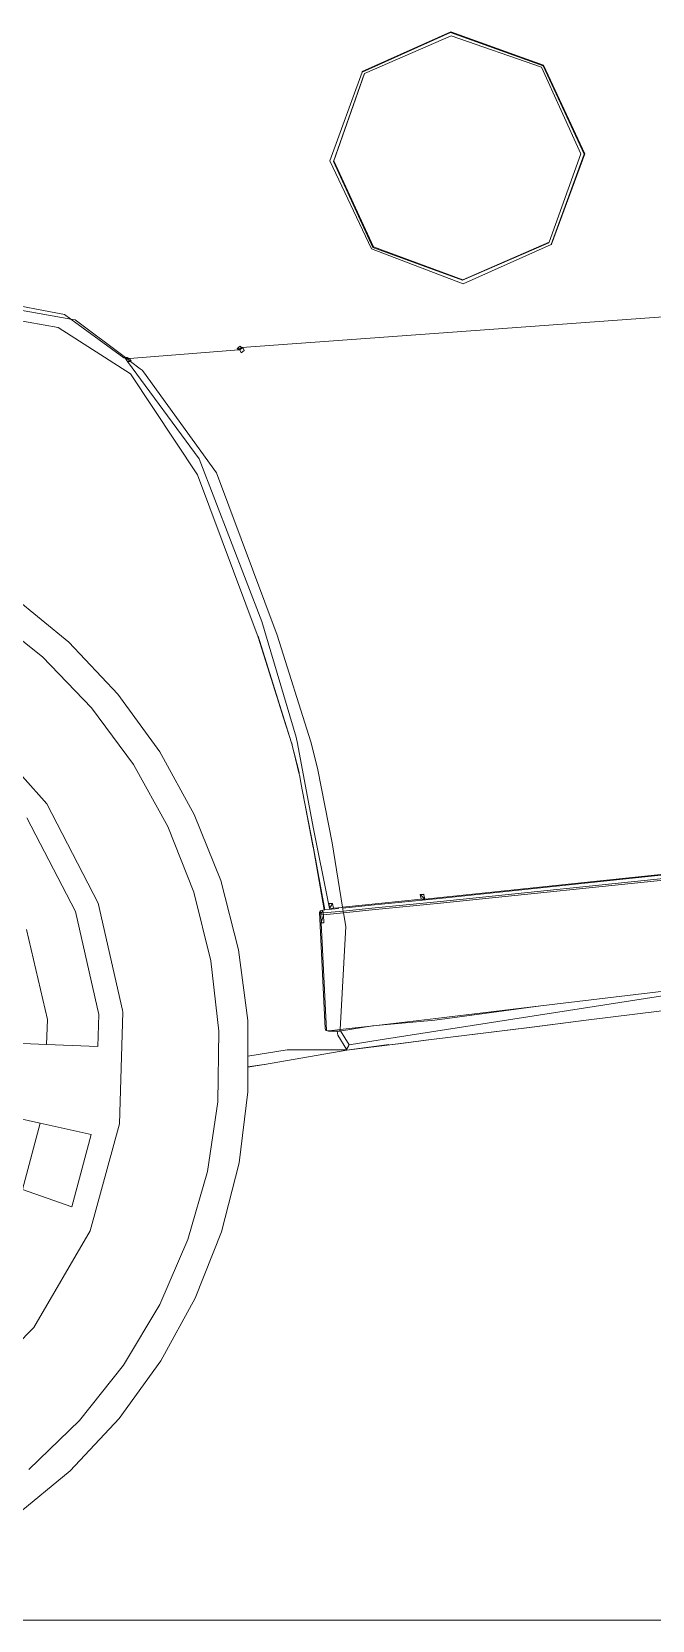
# Model space of a CAD drawing. Header units: millimetres. Extents: x 1010 to 1494, y -119 to 564.
# Drawn here: x 1421.922 to 1422.395, y 497.884 to 499.097 of the extents above; entities that cross this region are included whole.
import ezdxf

# ---------------------------------------------------------------- set-up
doc = ezdxf.new("R2010")
doc.units = ezdxf.units.MM
doc.layers.get('0').update_dxf_attribs({"lineweight": 9})
doc.layers.add('50', color=2, linetype='Continuous', lineweight=9)
doc.layers.add('Edges', color=7, linetype='Continuous', lineweight=9)

# ---------------------------------------------------------------- blocks, each defined once
blk = doc.blocks.new('chevy tahoe rs')
at = {"layer": 'Edges'}
for p, q in [((69.88, -2.497), (72.307, -1.546)), ((69.887, -2.479), (72.317, -1.527)), ((72.318, -1.634), (69.943, -2.535)), ((72.317, -1.527), (72.307, -1.546)), ((72.307, -1.546), (74.753, -2.56)), ((72.317, -1.527), (74.764, -2.544)), ((74.709, -2.599), (72.318, -1.634)), ((68.898, -4.844), (69.88, -2.497)), ((69.929, -2.555), (68.991, -4.865)), ((69.943, -2.535), (69.006, -4.846)), ((69.88, -2.497), (69.887, -2.479)), ((69.929, -2.555), (69.943, -2.535)), ((74.753, -2.56), (74.764, -2.544)), ((74.753, -2.56), (75.744, -4.994)), ((74.764, -2.544), (75.759, -4.982)), ((75.65, -4.981), (74.709, -2.599)), ((69.906, -7.265), (68.898, -4.844)), ((68.991, -4.865), (69.006, -4.846)), ((68.991, -4.865), (69.944, -7.226)), ((69.006, -4.846), (69.961, -7.211)), ((74.69, -7.321), (75.65, -4.981)), ((75.744, -4.994), (74.733, -7.382)), ((75.759, -4.982), (74.745, -7.377)), ((75.744, -4.994), (75.759, -4.982)), ((72.319, -8.325), (69.906, -7.265)), ((69.944, -7.226), (69.961, -7.211)), ((69.944, -7.226), (72.303, -8.23)), ((69.961, -7.211), (72.32, -8.217)), ((72.303, -8.23), (74.675, -7.333)), ((74.733, -7.382), (72.319, -8.325)), ((72.32, -8.217), (74.69, -7.321)), ((74.675, -7.333), (74.69, -7.321)), ((74.745, -7.377), (74.733, -7.382)), ((57.577, -8.106), (61.373, -8.974)), ((58.249, -7.834), (61.563, -8.634)), ((61.725, -8.763), (58.547, -8.038)), ((72.32, -8.217), (72.303, -8.23)), ((61.373, -8.974), (63.265, -10.311)), ((61.563, -8.634), (61.725, -8.763)), ((61.725, -8.763), (63.104, -9.87)), ((61.847, -8.791), (61.725, -8.763)), ((63.144, -9.869), (61.847, -8.791)), ((66.287, -9.75), (82.459, -9.361)), ((66.204, -9.808), (63.258, -9.896)), ((66.164, -9.771), (66.247, -9.713)), ((66.17, -9.778), (66.164, -9.771)), ((66.231, -9.776), (66.17, -9.778)), ((66.177, -9.783), (66.17, -9.778)), ((66.177, -9.783), (66.217, -9.782)), ((66.204, -9.808), (66.177, -9.783)), ((66.204, -9.808), (66.238, -9.785)), ((66.23, -9.808), (66.204, -9.808)), ((66.217, -9.782), (66.263, -9.766)), ((66.231, -9.776), (66.217, -9.782)), ((66.23, -9.808), (66.266, -9.766)), ((66.29, -9.766), (66.23, -9.808)), ((66.238, -9.785), (66.23, -9.808)), ((66.23, -9.808), (66.267, -9.892)), ((66.276, -9.755), (66.231, -9.776)), ((66.241, -9.775), (66.231, -9.776)), ((66.238, -9.785), (66.263, -9.766)), ((66.241, -9.775), (66.238, -9.785)), ((66.283, -9.746), (66.241, -9.775)), ((66.247, -9.713), (66.283, -9.746)), ((66.263, -9.766), (66.266, -9.766)), ((66.266, -9.766), (66.271, -9.761)), ((66.266, -9.766), (66.29, -9.766)), ((66.267, -9.892), (66.35, -9.833)), ((66.271, -9.761), (66.287, -9.75)), ((66.271, -9.761), (66.276, -9.755)), ((66.276, -9.755), (66.283, -9.746)), ((66.287, -9.75), (66.276, -9.755)), ((66.283, -9.746), (66.287, -9.75)), ((66.31, -9.752), (66.29, -9.766)), ((66.29, -9.766), (66.319, -9.765)), ((66.319, -9.765), (66.313, -9.752)), ((66.35, -9.833), (66.319, -9.765)), ((63.104, -9.87), (63.144, -9.869)), ((63.104, -9.87), (63.151, -9.899)), ((63.151, -9.899), (63.141, -9.879)), ((63.144, -9.869), (63.191, -9.867)), ((63.16, -9.882), (63.144, -9.869)), ((63.151, -9.899), (63.154, -9.893)), ((63.151, -9.899), (63.18, -9.898)), ((63.151, -9.899), (63.193, -9.981)), ((63.154, -9.893), (63.157, -9.89)), ((63.16, -9.882), (63.167, -9.871)), ((63.162, -9.883), (63.16, -9.882)), ((63.162, -9.883), (63.168, -9.874)), ((63.174, -9.894), (63.162, -9.883)), ((63.164, -9.868), (63.17, -9.872)), ((63.167, -9.871), (63.168, -9.874)), ((63.17, -9.872), (63.167, -9.871)), ((63.168, -9.874), (63.17, -9.872)), ((63.17, -9.872), (63.195, -9.869)), ((63.18, -9.898), (63.174, -9.894)), ((63.18, -9.898), (63.238, -9.897)), ((63.276, -9.978), (63.18, -9.898)), ((63.191, -9.867), (63.195, -9.869)), ((63.193, -9.981), (63.276, -9.978)), ((63.193, -9.981), (65, -12.688)), ((63.238, -9.897), (63.195, -9.869)), ((63.238, -9.897), (63.258, -9.896)), ((63.3, -9.977), (63.258, -9.896)), ((63.276, -9.978), (63.3, -9.977)), ((63.53, -10.189), (63.276, -9.978)), ((63.53, -10.189), (63.582, -10.232)), ((63.612, -10.279), (63.582, -10.232)), ((63.265, -10.311), (64.933, -13.115)), ((65.441, -13.091), (63.612, -10.279)), ((65, -12.688), (66.464, -17.147)), ((64.933, -13.115), (66.347, -17.564)), ((65.441, -13.091), (66.865, -17.534)), ((59.828, -16.163), (61.251, -17.456)), ((59.101, -16.558), (60.529, -17.814)), ((61.251, -17.456), (62.5, -18.918)), ((66.348, -17.548), (66.348, -17.538)), ((66.348, -17.538), (67.111, -20.454)), ((66.464, -17.147), (67.24, -20.31)), ((67.628, -20.449), (66.865, -17.534)), ((60.529, -17.814), (61.781, -19.246)), ((66.348, -17.55), (66.347, -17.559)), ((66.347, -17.564), (66.347, -17.559)), ((66.855, -19.504), (66.347, -17.564)), ((66.552, -18.336), (66.347, -17.564)), ((66.348, -17.548), (66.348, -17.55)), ((66.348, -17.55), (66.552, -18.336)), ((67.111, -20.454), (66.348, -17.55)), ((67.111, -20.454), (66.552, -18.336)), ((61.781, -19.246), (62.836, -20.83)), ((62.5, -18.918), (63.556, -20.524)), ((58.561, -19.44), (60.454, -21.778)), ((66.918, -19.745), (66.855, -19.504)), ((67.118, -20.511), (66.918, -19.745)), ((63.556, -20.524), (64.402, -22.25)), ((67.113, -20.46), (67.111, -20.454)), ((67.113, -20.46), (67.118, -20.511)), ((67.118, -20.511), (67.119, -20.52)), ((67.119, -20.52), (67.12, -20.523)), ((67.155, -20.699), (67.12, -20.523)), ((67.24, -20.31), (67.267, -20.478)), ((67.267, -20.478), (67.58, -22.754)), ((67.628, -20.449), (67.628, -20.45)), ((67.655, -20.583), (67.628, -20.45)), ((62.836, -20.83), (63.677, -22.539)), ((67.275, -21.309), (67.155, -20.699)), ((67.155, -20.699), (67.27, -21.267)), ((67.179, -20.807), (67.155, -20.699)), ((67.179, -20.807), (67.27, -21.267)), ((67.265, -21.225), (67.179, -20.807)), ((67.78, -21.211), (67.655, -20.583)), ((67.266, -21.227), (67.265, -21.225)), ((67.27, -21.267), (67.266, -21.227)), ((67.27, -21.267), (67.275, -21.309)), ((67.278, -21.328), (67.275, -21.309)), ((67.308, -21.528), (67.278, -21.328)), ((67.78, -21.211), (67.781, -21.213)), ((68.067, -23.198), (67.781, -21.213)), ((60.454, -21.778), (61.706, -24.514)), ((67.336, -21.73), (67.308, -21.528)), ((67.387, -22.1), (67.336, -21.73)), ((67.464, -22.608), (67.336, -21.73)), ((59.898, -22.123), (61.081, -24.708)), ((64.402, -22.25), (65.026, -24.068)), ((67.557, -23.3), (67.387, -22.1)), ((67.387, -22.1), (67.554, -23.257)), ((63.677, -22.539), (64.287, -24.342)), ((67.464, -22.608), (67.551, -23.215)), ((67.894, -24.824), (67.58, -22.754)), ((67.554, -23.257), (67.551, -23.215)), ((67.551, -23.215), (67.782, -24.991)), ((67.554, -23.257), (67.627, -23.823)), ((67.781, -24.991), (67.554, -23.257)), ((67.554, -23.257), (67.557, -23.3)), ((67.558, -23.315), (67.557, -23.3)), ((67.559, -23.321), (67.558, -23.315)), ((67.559, -23.321), (67.593, -23.582)), ((68.067, -23.198), (68.067, -23.2)), ((68.265, -24.945), (68.067, -23.2)), ((67.593, -23.582), (67.766, -24.992)), ((67.768, -24.991), (67.593, -23.582)), ((67.627, -23.823), (67.593, -23.582)), ((67.781, -24.991), (67.627, -23.823)), ((64.287, -24.342), (64.658, -26.211)), ((65.026, -24.068), (65.416, -25.951)), ((84.884, -24.035), (70.489, -24.832)), ((80.227, -24.305), (70.878, -24.831)), ((70.906, -24.913), (86.659, -24.053)), ((70.906, -24.96), (86.656, -24.102)), ((61.081, -24.708), (61.57, -27.508)), ((61.706, -24.514), (62.214, -27.426)), ((70.366, -24.697), (70.467, -24.698)), ((70.366, -24.697), (70.367, -24.705)), ((70.366, -24.697), (70.373, -24.705)), ((70.489, -24.832), (70.366, -24.697)), ((70.367, -24.705), (70.385, -24.704)), ((70.367, -24.705), (70.387, -24.831)), ((70.385, -24.704), (70.462, -24.713)), ((70.469, -24.713), (70.462, -24.713)), ((70.467, -24.698), (70.469, -24.713)), ((70.469, -24.713), (70.489, -24.832)), ((59.743, -25.126), (60.186, -27.578)), ((67.639, -25.048), (67.636, -28.178)), ((67.662, -25.009), (67.639, -25.048)), ((67.671, -25.112), (67.639, -25.048)), ((67.687, -25.076), (67.639, -25.048)), ((67.73, -24.993), (67.662, -25.009)), ((67.687, -25.076), (67.662, -25.009)), ((67.687, -25.076), (67.671, -25.112)), ((67.671, -25.112), (67.671, -25.334)), ((67.671, -25.112), (67.741, -25.118)), ((67.671, -25.334), (67.741, -25.118)), ((67.687, -25.076), (67.73, -24.993)), ((67.739, -25.072), (67.687, -25.076)), ((67.766, -24.992), (67.73, -24.993)), ((67.73, -24.993), (67.739, -25.072)), ((67.739, -25.072), (68.277, -25.046)), ((67.739, -25.072), (67.741, -25.118)), ((67.741, -25.118), (68.282, -25.092)), ((67.741, -25.118), (67.741, -25.34)), ((67.768, -24.991), (67.766, -24.992)), ((67.781, -24.991), (67.768, -24.991)), ((67.782, -24.991), (67.781, -24.991)), ((68.161, -24.972), (67.782, -24.991)), ((67.894, -24.824), (67.915, -24.957)), ((67.913, -24.825), (67.894, -24.824)), ((67.915, -24.957), (67.913, -24.825)), ((68.001, -24.826), (67.913, -24.825)), ((67.915, -24.957), (68.001, -24.826)), ((67.915, -24.957), (68.023, -24.958)), ((68.023, -24.958), (68.001, -24.826)), ((68.023, -24.958), (68.243, -24.946)), ((70.387, -24.831), (68.265, -24.945)), ((68.268, -24.967), (68.265, -24.945)), ((69.035, -24.928), (68.268, -24.967)), ((68.273, -25.015), (68.268, -24.967)), ((68.277, -25.046), (68.273, -25.015)), ((69.053, -25.008), (68.277, -25.046)), ((68.279, -25.065), (68.277, -25.046)), ((68.282, -25.092), (68.279, -25.065)), ((69.054, -25.055), (68.282, -25.092)), ((68.324, -25.464), (68.282, -25.092)), ((70.878, -24.831), (69.035, -24.928)), ((70.906, -24.913), (69.053, -25.008)), ((70.906, -24.96), (69.054, -25.055)), ((70.489, -24.832), (70.387, -24.831)), ((67.67, -28.24), (67.671, -25.334)), ((67.741, -25.34), (67.671, -25.334)), ((68.037, -28.228), (68.324, -25.464)), ((65.416, -25.951), (65.568, -27.867)), ((64.658, -26.211), (64.782, -28.112)), ((69.105, -28.563), (80.11, -27.384)), ((80.11, -27.384), (73.466, -27.855)), ((60.186, -27.578), (60.129, -28.251)), ((61.57, -27.508), (61.502, -28.373)), ((62.223, -27.478), (61.988, -30.476)), ((62.223, -27.478), (62.214, -27.426)), ((58.003, -28.063), (60.129, -28.251)), ((64.782, -28.112), (64.658, -30.013)), ((65.568, -27.867), (65.523, -28.822)), ((67.636, -28.178), (67.659, -28.239)), ((67.67, -28.242), (67.659, -28.239)), ((67.659, -28.239), (67.67, -28.24)), ((67.67, -28.24), (67.67, -28.242)), ((67.67, -28.242), (67.741, -28.247)), ((67.67, -28.242), (67.727, -28.256)), ((68.037, -28.228), (67.741, -28.247)), ((68.037, -28.228), (68.034, -28.254)), ((68.941, -28.17), (68.037, -28.228)), ((68.077, -28.271), (68.912, -28.176)), ((68.912, -28.176), (70.6, -28.099)), ((68.941, -28.17), (70.626, -28.055)), ((73.465, -27.856), (70.6, -28.099)), ((70.626, -28.055), (73.465, -27.856)), ((73.466, -27.855), (73.465, -27.856)), ((74.664, -28.301), (77.525, -28.085)), ((77.392, -28.091), (74.664, -28.301)), ((61.502, -28.373), (60.129, -28.251)), ((67.727, -28.256), (67.963, -28.266)), ((67.963, -28.266), (67.969, -28.378)), ((67.963, -28.266), (68.027, -28.269)), ((67.969, -28.378), (68.19, -28.782)), ((68.027, -28.269), (68.033, -28.269)), ((68.044, -28.269), (68.034, -28.254)), ((68.044, -28.269), (68.077, -28.271)), ((68.044, -28.269), (68.266, -28.653)), ((68.256, -28.672), (68.266, -28.656)), ((69.101, -28.563), (68.266, -28.653)), ((68.266, -28.653), (68.266, -28.656)), ((69.101, -28.563), (69.105, -28.563)), ((69.506, -28.692), (70.402, -28.624)), ((69.593, -28.689), (70.402, -28.624)), ((69.593, -28.689), (70.411, -28.626)), ((70.411, -28.626), (73.203, -28.414)), ((70.411, -28.626), (73.127, -28.418)), ((74.664, -28.301), (73.127, -28.418)), ((73.203, -28.414), (73.127, -28.418)), ((73.203, -28.414), (74.664, -28.301)), ((65.523, -28.822), (65.51, -29.117)), ((65.51, -29.117), (65.957, -29.073)), ((65.51, -29.119), (65.957, -29.073)), ((66.586, -28.706), (65.523, -28.822)), ((65.96, -29.072), (65.957, -29.073)), ((65.96, -29.072), (68.193, -28.794)), ((65.96, -29.072), (68.194, -28.795)), ((68.19, -28.782), (66.586, -28.706)), ((68.198, -28.759), (68.19, -28.782)), ((68.386, -28.779), (68.193, -28.794)), ((68.194, -28.795), (68.193, -28.794)), ((68.194, -28.795), (69.574, -28.69)), ((68.194, -28.795), (68.386, -28.779)), ((68.198, -28.759), (68.256, -28.672)), ((69.506, -28.692), (68.386, -28.779)), ((68.386, -28.779), (69.333, -28.698)), ((69.574, -28.69), (69.506, -28.692)), ((69.593, -28.689), (69.574, -28.69)), ((65.478, -29.787), (65.51, -29.119)), ((65.51, -29.117), (65.51, -29.119)), ((61.215, -30.728), (57.784, -29.789)), ((65.478, -29.787), (65.149, -31.681)), ((59.856, -30.359), (59.294, -32.123)), ((59.572, -30.28), (59.856, -30.359)), ((59.856, -30.359), (61.215, -30.728)), ((64.658, -30.013), (64.287, -31.881)), ((61.215, -30.728), (60.6, -32.655)), ((61.988, -30.476), (61.06, -33.325)), ((64.287, -31.881), (63.677, -33.685)), ((65.149, -31.681), (64.584, -33.519)), ((59.294, -32.123), (60.6, -32.655)), ((61.06, -33.325), (59.421, -35.847)), ((63.677, -33.685), (62.836, -35.393)), ((64.584, -33.519), (63.794, -35.271)), ((62.836, -35.393), (61.781, -36.977)), ((63.794, -35.271), (62.79, -36.911)), ((59.421, -35.847), (57.206, -37.884)), ((61.781, -36.977), (60.529, -38.41)), ((62.79, -36.911), (61.589, -38.412)), ((60.529, -38.41), (59.101, -39.666)), ((61.589, -38.412), (60.209, -39.75)), ((60.209, -39.75), (58.672, -40.905))]:
    blk.add_line(p, q, dxfattribs=at)

msp = doc.modelspace()

# ---------------------------------------------------------------- linework, layer by layer
at = {"layer": '50'}
msp.add_line((1420.13906, 497.88435), (1425.63906, 497.88435), dxfattribs=at)

# ---------------------------------------------------------------- block references
at = {"xscale": 0.02833922161548831, "yscale": 0.02833922161548831, "zscale": 0.02833922161548831, "rotation": 2.776414994001716}
msp.add_blockref('chevy tahoe rs', (1420.19212, 499.04098), dxfattribs=at)

doc.saveas('drawing.dxf')
